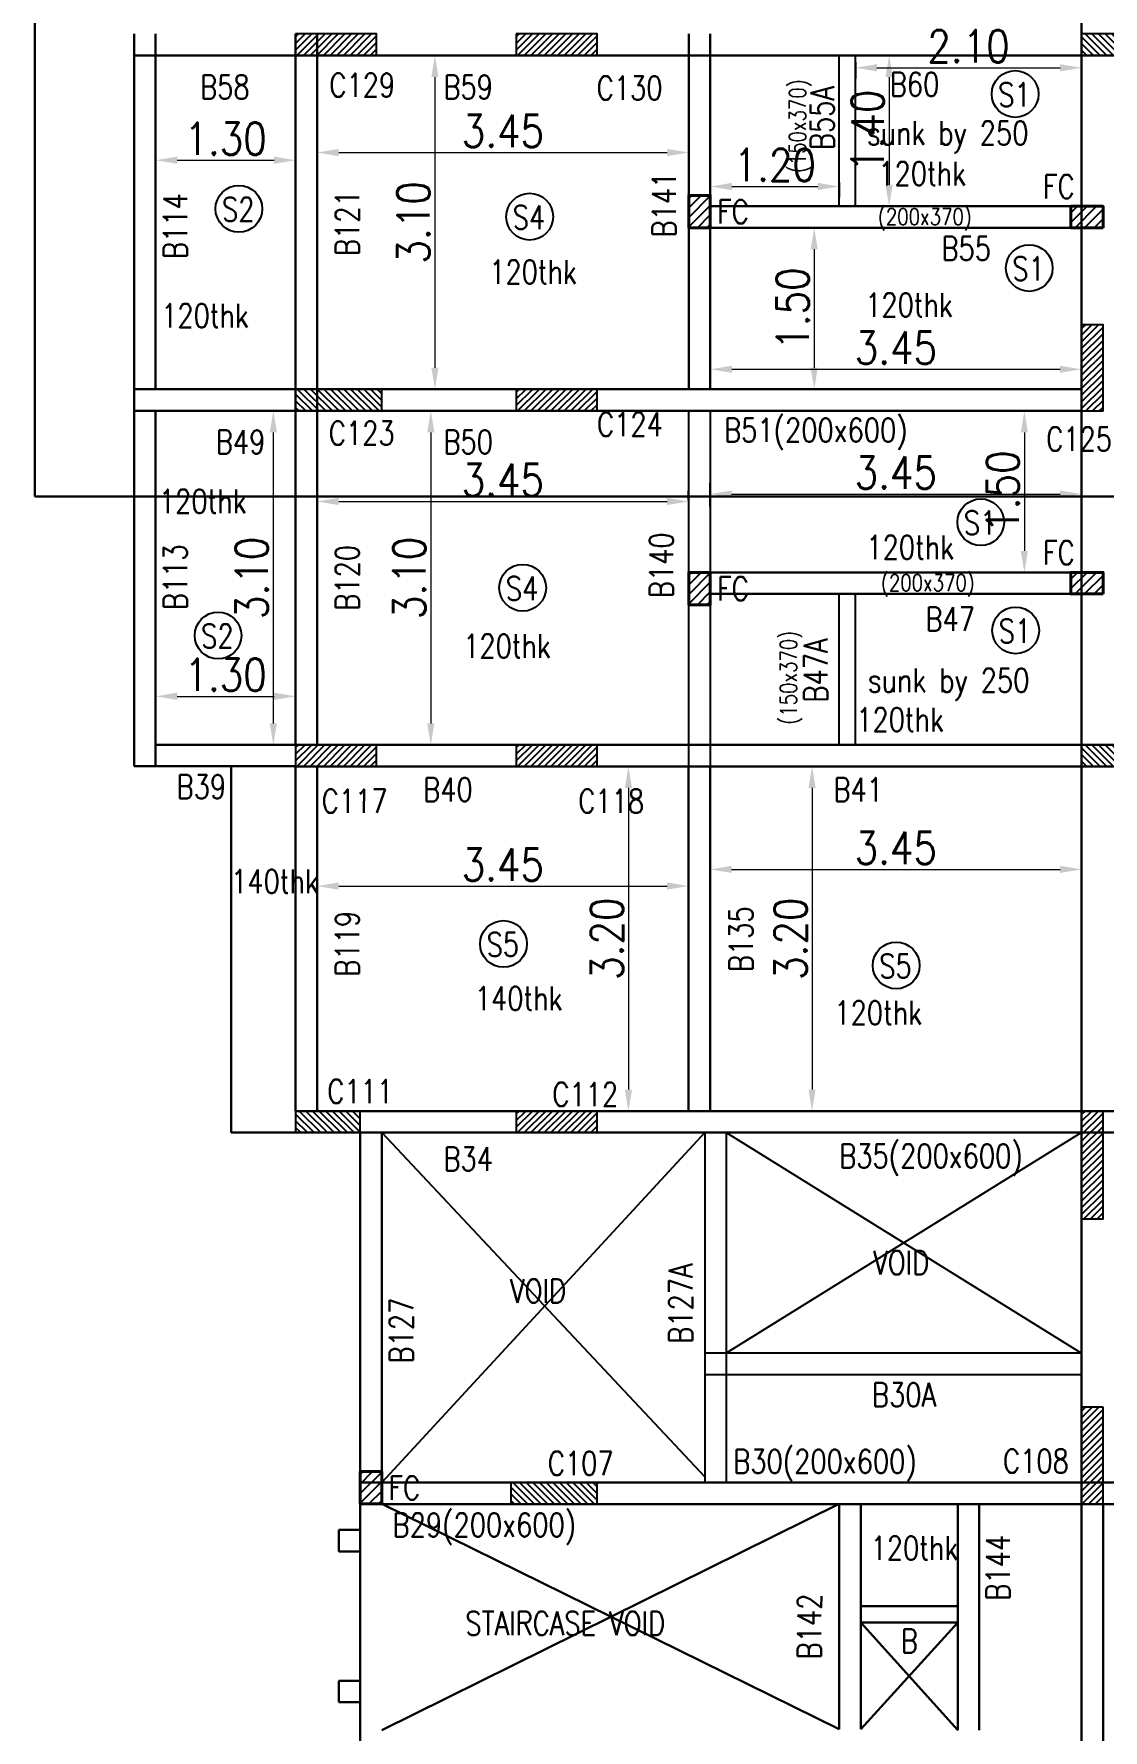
# Model space of a CAD drawing. Extents: x 461 to 37421, y -8279 to -202.
# Drawn here: x 36980.92 to 36990.85, y -8247.09 to -8231.34 of the extents above; entities that cross this region are included whole.
import ezdxf

# ---------------------------------------------------------------- set-up
doc = ezdxf.new("R2010")
doc.units = 0
doc.header["$MEASUREMENT"] = 0
doc.header["$PDMODE"] = 34
doc.header["$PDSIZE"] = 0.2
for name, color, linetype in [('COLNO', 4, 'Continuous'), ('DIM', 253, 'Continuous'), ('FLAT NOS', 4, 'Continuous'), ('K-col', 1, 'Continuous'), ('WAL', 5, 'Continuous')]:
    doc.layers.add(name, color=color, linetype=linetype)
doc.layers.add('DIMENSIONS', color=71, linetype='Continuous', lineweight=13)
doc.layers.add('k-beam', color=6, linetype='Continuous', lineweight=30)
doc.styles.add('RS', font='ROMANS.shx', dxfattribs={"width": 0.85})
doc.dimstyles.new('DIM1', dxfattribs={"dimtxt": 0.3, "dimasz": 0.2, "dimexe": 0.1, "dimexo": 0.0625, "dimgap": 0.05, "dimtad": 1, "dimzin": 0, "dimdsep": 46, "dimtxsty": 'RS', "dimcen": 0.09, "dimclrd": 256, "dimclre": 256, "dimclrt": 12, "dimaunit": 1, "dimadec": 3, "dimazin": 0, "dimtfac": 1, "dimtofl": 0, "dimtmove": 2, "dimatfit": 3, "dimfxl": 1, "dimtolj": 1, "dimtzin": 0, "dimlwd": -1, "dimarcsym": 0})

# ---------------------------------------------------------------- blocks, each defined once
blk = doc.blocks.new('fsdfsdf')
h = blk.add_hatch()
h.set_pattern_fill('ANSI31', color=1, scale=0.5)
h.set_pattern_definition([(45, (-3.648144, -8.449994), (-0.04419417382, 0.04419417382), [])])
h.paths.add_polyline_path([(37097.606, -7956.561), (37097.406, -7956.561), (37097.406, -7956.861), (37097.606, -7956.861)])
h = blk.add_hatch()
h.set_pattern_fill('ANSI31', color=1, scale=0.5)
h.paths.add_polyline_path([(37101.254, -7956.661), (37101.054, -7956.661), (37101.054, -7956.861), (37101.254, -7956.861)])
h.paths.add_polyline_path([(37101.054, -7956.661), (37100.954, -7956.661), (37100.954, -7956.861), (37101.054, -7956.861)])
h = blk.add_hatch()
h.set_pattern_fill('ANSI31', color=1, scale=0.5)
h.set_pattern_definition([(45, (-3.648144, -11.949994), (-0.04419417382, 0.04419417382), [])])
h.paths.add_polyline_path([(37097.606, -7960.061), (37097.406, -7960.061), (37097.406, -7960.361), (37097.606, -7960.361)])
h = blk.add_hatch()
h.set_pattern_fill('ANSI31', color=1, scale=0.5)
h.set_pattern_definition([(45, (7e-12, -3.4), (-0.04419417382, 0.04419417382), [])])
h.paths.add_polyline_path([(37101.254, -7960.061), (37101.054, -7960.061), (37101.054, -7960.261), (37101.254, -7960.261)])
h.paths.add_polyline_path([(37101.054, -7960.061), (37100.954, -7960.061), (37100.954, -7960.261), (37101.054, -7960.261)])
h = blk.add_hatch()
h.set_pattern_fill('ANSI31', color=1, scale=0.5)
h.set_pattern_definition([(45, (-6.7, -20.299994), (-0.04419417382, 0.04419417382), [])])
h.paths.add_polyline_path([(37094.554, -7968.411), (37094.354, -7968.411), (37094.354, -7968.711), (37094.554, -7968.711)])
at = {"layer": 'K-col'}
h = blk.add_hatch(dxfattribs=at)
h.set_pattern_fill('ANSI31', color=256, scale=0.35, angle=-180, style=0)
h.set_pattern_definition([(225, (-271.316487, 246.67269), (0.030935921677, -0.030935921677), [])])
h.paths.add_polyline_path([(37094.504, -7955.261), (37094.504, -7955.061), (37093.754, -7955.061), (37093.754, -7955.261)])
h = blk.add_hatch(dxfattribs=at)
h.set_pattern_fill('ANSI31', color=256, scale=0.35, angle=-180, style=0)
h.set_pattern_definition([(225, (-269.266487, 246.67269), (0.030935921677, -0.030935921677), [])])
h.paths.add_polyline_path([(37096.554, -7955.261), (37096.554, -7955.061), (37095.804, -7955.061), (37095.804, -7955.261)])
h = blk.add_hatch(dxfattribs=at)
h.set_pattern_fill('ANSI31', color=256, scale=0.35, angle=-90, style=0)
h.set_pattern_definition([(315, (-269.13262, 245.757416), (0.030935921677, 0.030935921677), [])])
h.paths.add_polyline_path([(37101.054, -7955.061), (37101.054, -7955.261), (37102.054, -7955.261), (37102.054, -7955.061)])
h = blk.add_hatch(dxfattribs=at)
h.set_pattern_fill('ANSI31', color=256, scale=0.35, style=0)
h.set_pattern_definition([(45, (-274.299976, 247.66161), (-0.030935921677, 0.030935921677), [])])
h.paths.add_polyline_path([(37101.254, -7957.762), (37101.054, -7957.762), (37101.054, -7958.562), (37101.254, -7958.562)])
h = blk.add_hatch(dxfattribs=at)
h.set_pattern_fill('ANSI31', color=256, scale=0.35, angle=-90, style=0)
h.set_pattern_definition([(315, (45299.977792, 29416.991907), (0.030935921677, 0.030935921677), [])])
h.paths.add_polyline_path([(37094.554, -7958.562), (37094.554, -7958.362), (37093.754, -7958.362), (37093.754, -7958.562)])
h = blk.add_hatch(dxfattribs=at)
h.set_pattern_fill('ANSI31', color=256, scale=0.35, angle=-180, style=0)
h.set_pattern_definition([(225, (-269.266487, 243.371762), (0.030935921677, -0.030935921677), [])])
h.paths.add_polyline_path([(37096.554, -7958.562), (37096.554, -7958.362), (37095.804, -7958.362), (37095.804, -7958.562)])
h = blk.add_hatch(dxfattribs=at)
h.set_pattern_fill('ANSI31', color=256, scale=0.35, angle=-180, style=0)
h.set_pattern_definition([(225, (-271.316487, 240.070834), (0.030935921677, -0.030935921677), [])])
h.paths.add_polyline_path([(37094.504, -7961.863), (37094.504, -7961.663), (37093.754, -7961.663), (37093.754, -7961.863)])
h = blk.add_hatch(dxfattribs=at)
h.set_pattern_fill('ANSI31', color=256, scale=0.35, angle=-180, style=0)
h.set_pattern_definition([(225, (-269.266487, 240.070834), (0.030935921677, -0.030935921677), [])])
h.paths.add_polyline_path([(37096.554, -7961.863), (37096.554, -7961.663), (37095.804, -7961.663), (37095.804, -7961.863)])
h = blk.add_hatch(dxfattribs=at)
h.set_pattern_fill('ANSI31', color=256, scale=0.35, angle=-90, style=0)
h.set_pattern_definition([(315, (-269.13262, 239.15556), (0.030935921677, 0.030935921677), [])])
h.paths.add_polyline_path([(37101.054, -7961.663), (37101.054, -7961.863), (37102.054, -7961.863), (37102.054, -7961.663)])
h = blk.add_hatch(dxfattribs=at)
h.set_pattern_fill('ANSI31', color=256, scale=0.35, angle=-90, style=0)
h.set_pattern_definition([(315, (45299.979496, 29416.059343), (0.030935921677, 0.030935921677), [])])
h.paths.add_polyline_path([(37094.354, -7965.263), (37094.354, -7965.063), (37093.754, -7965.063), (37093.754, -7965.263)])
h = blk.add_hatch(dxfattribs=at)
h.set_pattern_fill('ANSI31', color=256, scale=0.35, angle=-180, style=0)
h.set_pattern_definition([(225, (-269.266487, 236.670834), (0.030935921677, -0.030935921677), [])])
h.paths.add_polyline_path([(37096.554, -7965.263), (37096.554, -7965.063), (37095.804, -7965.063), (37095.804, -7965.263)])
h = blk.add_hatch(dxfattribs=at)
h.set_pattern_fill('ANSI31', color=256, scale=0.35, style=0)
h.set_pattern_definition([(45, (28900.235442, -45336.24973), (-0.030935921677, 0.030935921677), [])])
h.paths.add_polyline_path([(37101.054, -7966.063), (37101.254, -7966.063), (37101.254, -7965.063), (37101.054, -7965.063)])
h = blk.add_hatch(dxfattribs=at)
h.set_pattern_fill('ANSI31', color=256, scale=0.35, angle=-180, style=0)
h.set_pattern_definition([(225, (45305.493254, 29392.2218), (0.030935921677, -0.030935921677), [])])
h.paths.add_polyline_path([(37101.054, -7968.488), (37101.254, -7968.488), (37101.254, -7968.038), (37101.054, -7968.038)])
h.paths.add_polyline_path([(37101.054, -7968.038), (37101.254, -7968.038), (37101.254, -7967.874, -0.067586), (37101.154, -7967.888, -0.067586), (37101.054, -7967.874)])
h.paths.add_polyline_path([(37101.054, -7967.813), (37101.054, -7967.874, 0.067586), (37101.154, -7967.888, 0.067586), (37101.254, -7967.874), (37101.254, -7967.813)])
h.paths.add_polyline_path([(37101.154, -7968.638, -0.067586), (37101.254, -7968.652), (37101.254, -7968.488), (37101.054, -7968.488), (37101.054, -7968.652, -0.067586)])
h.paths.add_polyline_path([(37101.254, -7968.713), (37101.254, -7968.652, 0.067586), (37101.154, -7968.638, 0.067586), (37101.054, -7968.652), (37101.054, -7968.713)])
h = blk.add_hatch(dxfattribs=at)
h.set_pattern_fill('ANSI31', color=256, scale=0.35, angle=-90, style=0)
h.set_pattern_definition([(315, (45301.977792, 29406.84098), (0.030935921677, 0.030935921677), [])])
h.paths.add_polyline_path([(37096.554, -7968.713), (37096.554, -7968.513), (37095.754, -7968.513), (37095.754, -7968.713)])
at = {"color": 3}
for p, q in [((37098.804, -7956.661), (37098.804, -7955.261)), ((37098.954, -7956.661), (37098.954, -7955.261)), ((37097.404, -7958.561), (37097.404, -7961.861)), ((37097.604, -7958.561), (37097.604, -7961.861)), ((37098.804, -7961.661), (37098.804, -7960.261)), ((37098.954, -7961.661), (37098.954, -7960.261)), ((37097.554, -7965.263), (37097.554, -7968.513)), ((37097.754, -7965.263), (37097.754, -7968.513)), ((37101.054, -7967.311), (37097.556, -7967.311)), ((37101.054, -7967.511), (37097.556, -7967.511))]:
    blk.add_line(p, q, dxfattribs=at)
for p, q in [((37097.554, -7965.263), (37094.554, -7968.511)), ((37094.556, -7965.263), (37097.556, -7968.458)), ((37097.754, -7965.263), (37101.054, -7967.311)), ((37101.054, -7965.263), (37097.754, -7967.311))]:
    blk.add_line(p, q)
at = {"color": 3, "lineweight": 40}
for points in [[(37097.406, -7956.861), (37097.606, -7956.861), (37097.606, -7956.561), (37097.406, -7956.561)], [(37097.406, -7960.361), (37097.606, -7960.361), (37097.606, -7960.061), (37097.406, -7960.061)], [(37101.254, -7960.261), (37101.254, -7960.061), (37100.954, -7960.061), (37100.954, -7960.261)], [(37094.354, -7968.711), (37094.554, -7968.711), (37094.554, -7968.411), (37094.354, -7968.411)]]:
    blk.add_lwpolyline(points, close=True, dxfattribs=at)
at = {"color": 1, "lineweight": 40}
for points in [[(37097.406, -7956.861), (37097.606, -7956.861), (37097.606, -7956.561), (37097.406, -7956.561)], [(37101.254, -7956.861), (37101.254, -7956.661), (37100.954, -7956.661), (37100.954, -7956.861)], [(37097.406, -7960.361), (37097.606, -7960.361), (37097.606, -7960.061), (37097.406, -7960.061)], [(37101.254, -7960.261), (37101.254, -7960.061), (37100.954, -7960.061), (37100.954, -7960.261)], [(37094.354, -7968.711), (37094.554, -7968.711), (37094.554, -7968.411), (37094.354, -7968.411)]]:
    blk.add_lwpolyline(points, close=True, dxfattribs=at)
for centre in [(37100.437, -7955.619), (37093.227, -7956.685), (37095.928, -7956.758), (37100.568, -7957.235), (37100.118, -7959.595), (37095.863, -7960.204), (37093.034, -7960.647), (37100.442, -7960.6), (37095.685, -7963.511), (37099.332, -7963.711)]:
    blk.add_circle(centre, 0.217)
at = {"layer": 'k-beam'}
for p, q in [((37101.054, -7949.461), (37101.054, -7968.711)), ((37092.254, -7961.861), (37092.254, -7955.061)), ((37092.454, -7958.361), (37092.454, -7955.061)), ((37093.754, -7961.661), (37093.754, -7955.061)), ((37093.954, -7961.661), (37093.954, -7955.061)), ((37092.254, -7955.261), (37115.134, -7955.261)), ((37097.606, -7956.661), (37101.054, -7956.661)), ((37097.606, -7956.861), (37101.054, -7956.861)), ((37092.254, -7958.361), (37101.054, -7958.361)), ((37092.254, -7958.561), (37101.054, -7958.561)), ((37092.454, -7961.861), (37092.454, -7958.561)), ((37101.054, -7960.061), (37097.604, -7960.061)), ((37097.604, -7960.261), (37101.054, -7960.261)), ((37092.454, -7961.663), (37115.134, -7961.663)), ((37093.754, -7961.861), (37092.254, -7961.861)), ((37093.154, -7961.861), (37093.154, -7965.263)), ((37093.754, -7965.061), (37093.754, -7961.861)), ((37093.754, -7961.863), (37115.134, -7961.863)), ((37093.954, -7965.061), (37093.954, -7961.861)), ((37097.404, -7965.061), (37097.404, -7961.861)), ((37097.604, -7965.061), (37097.604, -7961.861)), ((37093.754, -7965.063), (37113.634, -7965.063)), ((37093.154, -7965.263), (37093.754, -7965.263)), ((37093.754, -7965.263), (37113.634, -7965.263)), ((37094.354, -7968.711), (37094.354, -7965.252)), ((37094.554, -7968.511), (37094.554, -7965.252)), ((37113.084, -7968.513), (37094.354, -7968.513)), ((37094.354, -7968.711), (37094.354, -7970.811)), ((37098.804, -7968.711), (37094.554, -7970.811)), ((37094.554, -7968.711), (37098.804, -7970.803)), ((37098.804, -7970.803), (37098.804, -7968.711)), ((37099.004, -7970.803), (37099.004, -7968.711)), ((37099.904, -7968.711), (37099.904, -7970.811)), ((37100.104, -7968.711), (37100.104, -7970.811)), ((37113.084, -7968.713), (37094.354, -7968.713)), ((37101.054, -7968.713), (37101.054, -7973.211)), ((37101.254, -7973.011), (37101.254, -7968.713)), ((37094.354, -7968.953), (37094.154, -7968.953)), ((37094.154, -7968.953), (37094.154, -7969.153)), ((37094.154, -7969.153), (37094.354, -7969.153)), ((37099.004, -7969.661), (37099.904, -7969.661)), ((37099.904, -7969.811), (37099.004, -7970.803)), ((37099.004, -7969.811), (37099.904, -7970.811)), ((37099.004, -7969.811), (37099.904, -7969.811)), ((37094.354, -7970.353), (37094.154, -7970.353)), ((37094.154, -7970.353), (37094.154, -7970.553)), ((37094.154, -7970.553), (37094.354, -7970.553)), ((37094.354, -7974.261), (37094.354, -7970.811))]:
    blk.add_line(p, q, dxfattribs=at)
at = {"layer": 'k-beam', "color": 3}
for p, q in [((37097.406, -7955.061), (37097.406, -7958.361)), ((37097.606, -7955.061), (37097.606, -7958.361))]:
    blk.add_line(p, q, dxfattribs=at)
at = {"layer": 'K-col'}
for points in [[(37093.754, -7955.061), (37093.754, -7955.261), (37094.504, -7955.261), (37094.504, -7955.061)], [(37095.804, -7955.061), (37095.804, -7955.261), (37096.554, -7955.261), (37096.554, -7955.061)], [(37101.054, -7955.061), (37101.054, -7955.261), (37102.054, -7955.261), (37102.054, -7955.061)], [(37101.054, -7958.562), (37101.254, -7958.562), (37101.254, -7957.762), (37101.054, -7957.762)], [(37093.754, -7958.362), (37093.754, -7958.562), (37094.554, -7958.562), (37094.554, -7958.362)], [(37095.804, -7958.362), (37095.804, -7958.562), (37096.554, -7958.562), (37096.554, -7958.362)], [(37093.754, -7961.663), (37093.754, -7961.863), (37094.504, -7961.863), (37094.504, -7961.663)], [(37095.804, -7961.663), (37095.804, -7961.863), (37096.554, -7961.863), (37096.554, -7961.663)], [(37101.054, -7961.663), (37101.054, -7961.863), (37102.054, -7961.863), (37102.054, -7961.663)], [(37093.754, -7965.063), (37093.754, -7965.263), (37094.354, -7965.263), (37094.354, -7965.063)], [(37095.804, -7965.063), (37095.804, -7965.263), (37096.554, -7965.263), (37096.554, -7965.063)], [(37101.054, -7966.063), (37101.254, -7966.063), (37101.254, -7965.063), (37101.054, -7965.063)], [(37101.254, -7967.813), (37101.054, -7967.813), (37101.054, -7968.713), (37101.254, -7968.713)], [(37095.754, -7968.513), (37095.754, -7968.713), (37096.554, -7968.713), (37096.554, -7968.513)]]:
    blk.add_lwpolyline(points, close=True, dxfattribs=at)
at = {"layer": 'WAL'}
for p, q in [((37101.054, -7973.213), (37101.054, -7968.713)), ((37101.254, -7973.013), (37101.254, -7968.713))]:
    blk.add_line(p, q, dxfattribs=at)
at = {"layer": 'COLNO', "color": 3, "lineweight": -3, "style": 'RS', "width": 0.8}
for s, height, rotation, p in [('B58', 0.22, 359.9918, (37092.867, -7955.664)), ('B59', 0.22, 359.9918, (37095.127, -7955.664)), ('B60', 0.22, 359.9918, (37099.273, -7955.639)), ('(150x370)', 0.154, 89.9918, (37098.493, -7956.354)), ('B55A', 0.22, 89.9918, (37098.755, -7956.14)), ('sunk by 250', 0.22, 359.9918, (37099.06, -7956.091)), ('120thk', 0.22, 359.9918, (37099.166, -7956.468)), ('B141', 0.22, 89.9918, (37097.287, -7956.952)), ('B114', 0.22, 89.9918, (37092.746, -7957.151)), ('B121', 0.22, 89.9918, (37094.343, -7957.124)), ('(200x370)', 0.154, 359.9918, (37099.163, -7956.835)), ('B55', 0.22, 359.9918, (37099.753, -7957.163)), ('120thk', 0.22, 359.9918, (37095.552, -7957.381)), ('120thk', 0.22, 359.9918, (37099.044, -7957.687)), ('120thk', 0.22, 359.9918, (37092.505, -7957.787)), ('B51(200x600)', 0.22, 359.9918, (37097.734, -7958.85)), ('B49', 0.22, 359.9918, (37093.013, -7958.959)), ('B50', 0.22, 359.9918, (37095.127, -7958.959)), ('120thk', 0.22, 359.9918, (37092.484, -7959.511)), ('B140', 0.22, 89.9918, (37097.262, -7960.301)), ('120thk', 0.22, 359.9918, (37099.055, -7959.938)), ('B113', 0.22, 89.9918, (37092.746, -7960.412)), ('B120', 0.22, 89.9918, (37094.343, -7960.417)), ('(200x370)', 0.154, 359.9918, (37099.191, -7960.234)), ('B47', 0.22, 359.9918, (37099.604, -7960.605)), ('120thk', 0.22, 359.9918, (37095.31, -7960.855)), ('(150x370)', 0.154, 89.9918, (37098.409, -7961.475)), ('B47A', 0.22, 89.9918, (37098.695, -7961.27)), ('sunk by 250', 0.22, 359.9918, (37099.069, -7961.173)), ('120thk', 0.22, 359.9918, (37098.961, -7961.538)), ('B39', 0.22, 359.9918, (37092.649, -7962.161)), ('B40', 0.22, 359.9918, (37094.939, -7962.188)), ('B41', 0.22, 359.9918, (37098.75, -7962.188)), ('140thk', 0.22, 359.9918, (37093.155, -7963.041)), ('B135', 0.22, 89.9918, (37098.001, -7963.773)), ('B119', 0.22, 89.9918, (37094.343, -7963.815)), ('140thk', 0.22, 359.9918, (37095.418, -7964.127)), ('120thk', 0.22, 359.9918, (37098.758, -7964.26)), ('B34', 0.22, 359.9918, (37095.127, -7965.617)), ('B35(200x600)', 0.22, 359.9918, (37098.803, -7965.59)), ('B127A', 0.22, 89.9918, (37097.441, -7967.224)), ('VOID', 0.22, 359.9918, (37099.119, -7966.581)), ('VOID', 0.22, 359.9918, (37095.746, -7966.843)), ('B127', 0.22, 89.9918, (37094.846, -7967.407)), ('B30A', 0.22, 359.9918, (37099.108, -7967.807)), ('B30(200x600)', 0.22, 359.9918, (37097.819, -7968.426)), ('B29(200x600)', 0.22, 359.9918, (37094.655, -7969.016)), ('120thk', 0.22, 359.9918, (37099.094, -7969.231)), ('B144', 0.22, 89.9918, (37100.387, -7969.609)), ('B142', 0.22, 89.9918, (37098.637, -7970.155)), ('B', 0.22, 359.9918, (37099.375, -7970.093))]:
    blk.add_text(s, height=height, rotation=rotation, dxfattribs=at).set_placement(p)
at = {"layer": 'COLNO', "lineweight": -3, "style": 'RS', "width": 0.8}
for s, p in [('C129', (37094.068, -7955.646)), ('C130', (37096.551, -7955.673)), ('C124', (37096.554, -7958.796)), ('C123', (37094.063, -7958.878)), ('C125', (37100.726, -7958.932)), ('C117', (37093.997, -7962.295)), ('C118', (37096.38, -7962.295)), ('C111', (37094.049, -7964.99)), ('C112', (37096.139, -7965.018)), ('C107', (37096.097, -7968.444)), ('C108', (37100.325, -7968.423)), ('STAIRCASE VOID', (37095.331, -7969.93))]:
    blk.add_text(s, height=0.22, rotation=359.9918, dxfattribs=at).set_placement(p)
at = {"layer": 'COLNO', "color": 1, "lineweight": -3, "style": 'RS', "width": 0.8}
for s, p in [('S1', (37100.28, -7955.734)), ('FC', (37100.696, -7956.588)), ('S2', (37093.071, -7956.8)), ('S4', (37095.771, -7956.873)), ('FC', (37097.669, -7956.822)), ('S1', (37100.411, -7957.35)), ('S1', (37099.961, -7959.71)), ('FC', (37100.696, -7959.988)), ('S4', (37095.707, -7960.32)), ('FC', (37097.669, -7960.322)), ('S1', (37100.285, -7960.715)), ('S2', (37092.877, -7960.762)), ('S5', (37095.528, -7963.626)), ('S5', (37099.175, -7963.826)), ('FC', (37094.617, -7968.672))]:
    blk.add_text(s, height=0.22, rotation=359.9918, dxfattribs=at).set_placement(p)
blk = doc.blocks.new('*D2410')
at = {"layer": 'Defpoints', "color": 0, "lineweight": 30, "transparency": 16777216}
for p in [(36982.046, -8232.509, 0), (36983.346, -8232.509, 0), (36983.346, -8232.509)]:
    blk.add_point(p, dxfattribs=at)
at = {"layer": 'DIMENSIONS', "lineweight": -2, "transparency": 16777216}
for p, q in [((36982.046, -8232.446), (36982.046, -8232.409)), ((36983.346, -8232.446), (36983.346, -8232.409))]:
    blk.add_line(p, q, dxfattribs=at)
at = {"layer": 'DIMENSIONS', "transparency": 16777216}
blk.add_line((36982.246, -8232.509), (36983.146, -8232.509), dxfattribs=at)
at = {"layer": 'DIMENSIONS', "lineweight": 30, "transparency": 16777216}
for points in [[(36982.246, -8232.475), (36982.246, -8232.542), (36982.046, -8232.509)], [(36983.146, -8232.475), (36983.146, -8232.542), (36983.346, -8232.509)]]:
    blk.add_solid(points, dxfattribs=at)
at = {"layer": 'DIMENSIONS', "color": 12, "lineweight": 30, "transparency": 16777216, "insert": (36982.696, -8232.309), "char_height": 0.3, "attachment_point": 5, "style": 'RS'}
blk.add_mtext('\\A1;1.30', dxfattribs=at)
blk = doc.blocks.new('*D2411')
at = {"layer": 'Defpoints', "color": 0, "lineweight": 30, "transparency": 16777216}
for p in [(36983.546, -8232.509, 0), (36986.998, -8232.437), (36986.998, -8232.509, 0)]:
    blk.add_point(p, dxfattribs=at)
at = {"layer": 'DIMENSIONS', "lineweight": -2, "transparency": 16777216}
for p, q in [((36983.546, -8232.446), (36983.546, -8232.337)), ((36986.998, -8232.446), (36986.998, -8232.337))]:
    blk.add_line(p, q, dxfattribs=at)
at = {"layer": 'DIMENSIONS', "transparency": 16777216}
blk.add_line((36983.746, -8232.437), (36986.798, -8232.437), dxfattribs=at)
at = {"layer": 'DIMENSIONS', "lineweight": 30, "transparency": 16777216}
for points in [[(36983.746, -8232.404), (36983.746, -8232.471), (36983.546, -8232.437)], [(36986.798, -8232.404), (36986.798, -8232.471), (36986.998, -8232.437)]]:
    blk.add_solid(points, dxfattribs=at)
at = {"layer": 'DIMENSIONS', "color": 12, "lineweight": 30, "transparency": 16777216, "insert": (36985.272, -8232.237), "char_height": 0.3, "attachment_point": 5, "style": 'RS'}
blk.add_mtext('\\A1;3.45', dxfattribs=at)
blk = doc.blocks.new('*D2412')
at = {"layer": 'Defpoints', "color": 0, "lineweight": 30, "transparency": 16777216}
for p in [(36984.538, -8231.536, 0), (36984.538, -8234.636, 0), (36984.64, -8234.636)]:
    blk.add_point(p, dxfattribs=at)
at = {"layer": 'DIMENSIONS', "lineweight": -2, "transparency": 16777216}
for p, q in [((36984.601, -8231.536), (36984.74, -8231.536)), ((36984.601, -8234.636), (36984.74, -8234.636))]:
    blk.add_line(p, q, dxfattribs=at)
at = {"layer": 'DIMENSIONS', "transparency": 16777216}
blk.add_line((36984.64, -8231.736), (36984.64, -8234.436), dxfattribs=at)
at = {"layer": 'DIMENSIONS', "lineweight": 30, "transparency": 16777216}
for points in [[(36984.607, -8231.736), (36984.673, -8231.736), (36984.64, -8231.536)], [(36984.607, -8234.436), (36984.673, -8234.436), (36984.64, -8234.636)]]:
    blk.add_solid(points, dxfattribs=at)
at = {"layer": 'DIMENSIONS', "color": 12, "lineweight": 30, "transparency": 16777216, "insert": (36984.44, -8233.086), "char_height": 0.3, "attachment_point": 5, "rotation": 90, "style": 'RS'}
blk.add_mtext('\\A1;3.10', dxfattribs=at)
blk = doc.blocks.new('*D2413')
at = {"layer": 'Defpoints', "color": 0, "lineweight": 30, "transparency": 16777216}
for p in [(36988.014, -8233.136, 0), (36988.014, -8234.636, 0), (36988.163, -8234.636)]:
    blk.add_point(p, dxfattribs=at)
at = {"layer": 'DIMENSIONS', "lineweight": -2, "transparency": 16777216}
for p, q in [((36988.077, -8233.136), (36988.263, -8233.136)), ((36988.077, -8234.636), (36988.263, -8234.636))]:
    blk.add_line(p, q, dxfattribs=at)
at = {"layer": 'DIMENSIONS', "transparency": 16777216}
blk.add_line((36988.163, -8233.336), (36988.163, -8234.436), dxfattribs=at)
at = {"layer": 'DIMENSIONS', "lineweight": 30, "transparency": 16777216}
for points in [[(36988.129, -8233.336), (36988.196, -8233.336), (36988.163, -8233.136)], [(36988.129, -8234.436), (36988.196, -8234.436), (36988.163, -8234.636)]]:
    blk.add_solid(points, dxfattribs=at)
at = {"layer": 'DIMENSIONS', "color": 12, "lineweight": 30, "transparency": 16777216, "insert": (36987.963, -8233.886), "char_height": 0.3, "attachment_point": 5, "rotation": 90, "style": 'RS'}
blk.add_mtext('\\A1;1.50', dxfattribs=at)
blk = doc.blocks.new('*D2414')
at = {"layer": 'Defpoints', "color": 0, "lineweight": 30, "transparency": 16777216}
for p in [(36987.198, -8234.313, 0), (36990.646, -8234.313, 0), (36990.646, -8234.45)]:
    blk.add_point(p, dxfattribs=at)
at = {"layer": 'DIMENSIONS', "lineweight": -2, "transparency": 16777216}
for p, q in [((36987.198, -8234.376), (36987.198, -8234.55)), ((36990.646, -8234.376), (36990.646, -8234.55))]:
    blk.add_line(p, q, dxfattribs=at)
at = {"layer": 'DIMENSIONS', "transparency": 16777216}
blk.add_line((36987.398, -8234.45), (36990.446, -8234.45), dxfattribs=at)
at = {"layer": 'DIMENSIONS', "lineweight": 30, "transparency": 16777216}
for points in [[(36987.398, -8234.417), (36987.398, -8234.483), (36987.198, -8234.45)], [(36990.446, -8234.417), (36990.446, -8234.483), (36990.646, -8234.45)]]:
    blk.add_solid(points, dxfattribs=at)
at = {"layer": 'DIMENSIONS', "color": 12, "lineweight": 30, "transparency": 16777216, "insert": (36988.922, -8234.25), "char_height": 0.3, "attachment_point": 5, "style": 'RS'}
blk.add_mtext('\\A1;3.45', dxfattribs=at)
blk = doc.blocks.new('*D2415')
at = {"layer": 'Defpoints', "color": 0, "lineweight": 30, "transparency": 16777216}
for p in [(36987.198, -8232.654, 0), (36988.396, -8232.654, 0), (36988.396, -8232.753)]:
    blk.add_point(p, dxfattribs=at)
at = {"layer": 'DIMENSIONS', "lineweight": -2, "transparency": 16777216}
for p, q in [((36987.198, -8232.717), (36987.198, -8232.853)), ((36988.396, -8232.717), (36988.396, -8232.853))]:
    blk.add_line(p, q, dxfattribs=at)
at = {"layer": 'DIMENSIONS', "transparency": 16777216}
blk.add_line((36987.398, -8232.753), (36988.196, -8232.753), dxfattribs=at)
at = {"layer": 'DIMENSIONS', "lineweight": 30, "transparency": 16777216}
for points in [[(36987.398, -8232.719), (36987.398, -8232.786), (36987.198, -8232.753)], [(36988.196, -8232.719), (36988.196, -8232.786), (36988.396, -8232.753)]]:
    blk.add_solid(points, dxfattribs=at)
at = {"layer": 'DIMENSIONS', "color": 12, "lineweight": 30, "transparency": 16777216, "insert": (36987.797, -8232.553), "char_height": 0.3, "attachment_point": 5, "style": 'RS'}
blk.add_mtext('\\A1;1.20', dxfattribs=at)
blk = doc.blocks.new('*D2416')
at = {"layer": 'Defpoints', "color": 0, "lineweight": 30, "transparency": 16777216}
for p in [(36988.546, -8231.536, 0), (36990.646, -8231.536, 0), (36990.646, -8231.65)]:
    blk.add_point(p, dxfattribs=at)
at = {"layer": 'DIMENSIONS', "lineweight": -2, "transparency": 16777216}
for p, q in [((36988.546, -8231.598), (36988.546, -8231.75)), ((36990.646, -8231.598), (36990.646, -8231.75))]:
    blk.add_line(p, q, dxfattribs=at)
at = {"layer": 'DIMENSIONS', "transparency": 16777216}
blk.add_line((36988.746, -8231.65), (36990.446, -8231.65), dxfattribs=at)
at = {"layer": 'DIMENSIONS', "lineweight": 30, "transparency": 16777216}
for points in [[(36988.746, -8231.617), (36988.746, -8231.684), (36988.546, -8231.65)], [(36990.446, -8231.617), (36990.446, -8231.684), (36990.646, -8231.65)]]:
    blk.add_solid(points, dxfattribs=at)
at = {"layer": 'DIMENSIONS', "color": 12, "lineweight": 30, "transparency": 16777216, "insert": (36989.596, -8231.45), "char_height": 0.3, "attachment_point": 5, "style": 'RS'}
blk.add_mtext('\\A1;2.10', dxfattribs=at)
blk = doc.blocks.new('*D2417')
at = {"layer": 'Defpoints', "color": 0, "lineweight": 30, "transparency": 16777216}
for p in [(36988.899, -8231.536, 0), (36988.859, -8232.936), (36988.899, -8232.936, 0)]:
    blk.add_point(p, dxfattribs=at)
at = {"layer": 'DIMENSIONS', "lineweight": -2, "transparency": 16777216}
for p, q in [((36988.837, -8231.536), (36988.759, -8231.536)), ((36988.837, -8232.936), (36988.759, -8232.936))]:
    blk.add_line(p, q, dxfattribs=at)
at = {"layer": 'DIMENSIONS', "transparency": 16777216}
blk.add_line((36988.859, -8231.736), (36988.859, -8232.736), dxfattribs=at)
at = {"layer": 'DIMENSIONS', "lineweight": 30, "transparency": 16777216}
for points in [[(36988.825, -8231.736), (36988.892, -8231.736), (36988.859, -8231.536)], [(36988.825, -8232.736), (36988.892, -8232.736), (36988.859, -8232.936)]]:
    blk.add_solid(points, dxfattribs=at)
at = {"layer": 'DIMENSIONS', "color": 12, "lineweight": 30, "transparency": 16777216, "insert": (36988.659, -8232.236), "char_height": 0.3, "attachment_point": 5, "rotation": 90, "style": 'RS'}
blk.add_mtext('\\A1;1.40', dxfattribs=at)
blk = doc.blocks.new('*D2441')
at = {"layer": 'Defpoints', "color": 0, "lineweight": 30, "transparency": 16777216}
for p in [(36990.646, -8235.609), (36987.196, -8235.787, 0), (36990.646, -8235.787, 0)]:
    blk.add_point(p, dxfattribs=at)
at = {"layer": 'DIMENSIONS', "lineweight": -2, "transparency": 16777216}
for p, q in [((36987.196, -8235.725), (36987.196, -8235.509)), ((36990.646, -8235.725), (36990.646, -8235.509))]:
    blk.add_line(p, q, dxfattribs=at)
at = {"layer": 'DIMENSIONS', "transparency": 16777216}
blk.add_line((36987.396, -8235.609), (36990.446, -8235.609), dxfattribs=at)
at = {"layer": 'DIMENSIONS', "lineweight": 30, "transparency": 16777216}
for points in [[(36987.396, -8235.575), (36987.396, -8235.642), (36987.196, -8235.609)], [(36990.446, -8235.575), (36990.446, -8235.642), (36990.646, -8235.609)]]:
    blk.add_solid(points, dxfattribs=at)
at = {"layer": 'DIMENSIONS', "color": 12, "lineweight": 30, "transparency": 16777216, "insert": (36988.921, -8235.409), "char_height": 0.3, "attachment_point": 5, "style": 'RS'}
blk.add_mtext('\\A1;3.45', dxfattribs=at)
blk = doc.blocks.new('*D2442')
at = {"layer": 'Defpoints', "color": 0, "lineweight": 30, "transparency": 16777216}
for p in [(36989.552, -8234.836, 0), (36989.552, -8236.336, 0), (36990.115, -8236.336)]:
    blk.add_point(p, dxfattribs=at)
at = {"layer": 'DIMENSIONS', "lineweight": -2, "transparency": 16777216}
for p, q in [((36989.614, -8234.836), (36990.215, -8234.836)), ((36989.614, -8236.336), (36990.215, -8236.336))]:
    blk.add_line(p, q, dxfattribs=at)
at = {"layer": 'DIMENSIONS', "transparency": 16777216}
blk.add_line((36990.115, -8235.036), (36990.115, -8236.136), dxfattribs=at)
at = {"layer": 'DIMENSIONS', "lineweight": 30, "transparency": 16777216}
for points in [[(36990.081, -8235.036), (36990.148, -8235.036), (36990.115, -8234.836)], [(36990.081, -8236.136), (36990.148, -8236.136), (36990.115, -8236.336)]]:
    blk.add_solid(points, dxfattribs=at)
at = {"layer": 'DIMENSIONS', "color": 12, "lineweight": 30, "transparency": 16777216, "insert": (36989.915, -8235.586), "char_height": 0.3, "attachment_point": 5, "rotation": 90, "style": 'RS'}
blk.add_mtext('\\A1;1.50', dxfattribs=at)
blk = doc.blocks.new('*D2443')
at = {"layer": 'Defpoints', "color": 0, "lineweight": 30, "transparency": 16777216}
for p in [(36983.546, -8235.726, 0), (36986.996, -8235.678), (36986.996, -8235.726, 0)]:
    blk.add_point(p, dxfattribs=at)
at = {"layer": 'DIMENSIONS', "lineweight": -2, "transparency": 16777216}
for p, q in [((36983.546, -8235.664), (36983.546, -8235.578)), ((36986.996, -8235.664), (36986.996, -8235.578))]:
    blk.add_line(p, q, dxfattribs=at)
at = {"layer": 'DIMENSIONS', "transparency": 16777216}
blk.add_line((36983.746, -8235.678), (36986.796, -8235.678), dxfattribs=at)
at = {"layer": 'DIMENSIONS', "lineweight": 30, "transparency": 16777216}
for points in [[(36983.746, -8235.644), (36983.746, -8235.711), (36983.546, -8235.678)], [(36986.796, -8235.644), (36986.796, -8235.711), (36986.996, -8235.678)]]:
    blk.add_solid(points, dxfattribs=at)
at = {"layer": 'DIMENSIONS', "color": 12, "lineweight": 30, "transparency": 16777216, "insert": (36985.271, -8235.478), "char_height": 0.3, "attachment_point": 5, "style": 'RS'}
blk.add_mtext('\\A1;3.45', dxfattribs=at)
blk = doc.blocks.new('*D2444')
at = {"layer": 'Defpoints', "color": 0, "lineweight": 30, "transparency": 16777216}
for p in [(36984.505, -8234.836, 0), (36984.505, -8237.938, 0), (36984.602, -8237.938)]:
    blk.add_point(p, dxfattribs=at)
at = {"layer": 'DIMENSIONS', "lineweight": -2, "transparency": 16777216}
for p, q in [((36984.567, -8234.836), (36984.702, -8234.836)), ((36984.567, -8237.938), (36984.702, -8237.938))]:
    blk.add_line(p, q, dxfattribs=at)
at = {"layer": 'DIMENSIONS', "transparency": 16777216}
blk.add_line((36984.602, -8235.036), (36984.602, -8237.738), dxfattribs=at)
at = {"layer": 'DIMENSIONS', "lineweight": 30, "transparency": 16777216}
for points in [[(36984.568, -8235.036), (36984.635, -8235.036), (36984.602, -8234.836)], [(36984.568, -8237.738), (36984.635, -8237.738), (36984.602, -8237.938)]]:
    blk.add_solid(points, dxfattribs=at)
at = {"layer": 'DIMENSIONS', "color": 12, "lineweight": 30, "transparency": 16777216, "insert": (36984.402, -8236.387), "char_height": 0.3, "attachment_point": 5, "rotation": 90, "style": 'RS'}
blk.add_mtext('\\A1;3.10', dxfattribs=at)
blk = doc.blocks.new('*D2445')
at = {"layer": 'Defpoints', "color": 0, "lineweight": 30, "transparency": 16777216}
for p in [(36983.346, -8237.487), (36982.046, -8237.568, 0), (36983.346, -8237.568, 0)]:
    blk.add_point(p, dxfattribs=at)
at = {"layer": 'DIMENSIONS', "lineweight": -2, "transparency": 16777216}
for p, q in [((36982.046, -8237.505), (36982.046, -8237.387)), ((36983.346, -8237.505), (36983.346, -8237.387))]:
    blk.add_line(p, q, dxfattribs=at)
at = {"layer": 'DIMENSIONS', "transparency": 16777216}
blk.add_line((36982.246, -8237.487), (36983.146, -8237.487), dxfattribs=at)
at = {"layer": 'DIMENSIONS', "lineweight": 30, "transparency": 16777216}
for points in [[(36982.246, -8237.453), (36982.246, -8237.52), (36982.046, -8237.487)], [(36983.146, -8237.453), (36983.146, -8237.52), (36983.346, -8237.487)]]:
    blk.add_solid(points, dxfattribs=at)
at = {"layer": 'DIMENSIONS', "color": 12, "lineweight": 30, "transparency": 16777216, "insert": (36982.696, -8237.287), "char_height": 0.3, "attachment_point": 5, "style": 'RS'}
blk.add_mtext('\\A1;1.30', dxfattribs=at)
blk = doc.blocks.new('*D2446')
at = {"layer": 'Defpoints', "color": 0, "lineweight": 30, "transparency": 16777216}
for p in [(36982.528, -8234.836, 0), (36982.528, -8237.938, 0), (36983.139, -8237.938)]:
    blk.add_point(p, dxfattribs=at)
at = {"layer": 'DIMENSIONS', "lineweight": -2, "transparency": 16777216}
for p, q in [((36982.59, -8234.836), (36983.239, -8234.836)), ((36982.59, -8237.938), (36983.239, -8237.938))]:
    blk.add_line(p, q, dxfattribs=at)
at = {"layer": 'DIMENSIONS', "transparency": 16777216}
blk.add_line((36983.139, -8235.036), (36983.139, -8237.738), dxfattribs=at)
at = {"layer": 'DIMENSIONS', "lineweight": 30, "transparency": 16777216}
for points in [[(36983.106, -8235.036), (36983.173, -8235.036), (36983.139, -8234.836)], [(36983.106, -8237.738), (36983.173, -8237.738), (36983.139, -8237.938)]]:
    blk.add_solid(points, dxfattribs=at)
at = {"layer": 'DIMENSIONS', "color": 12, "lineweight": 30, "transparency": 16777216, "insert": (36982.939, -8236.387), "char_height": 0.3, "attachment_point": 5, "rotation": 90, "style": 'RS'}
blk.add_mtext('\\A1;3.10', dxfattribs=at)
blk = doc.blocks.new('*D2447')
at = {"layer": 'Defpoints', "color": 0, "lineweight": 30, "transparency": 16777216}
for p in [(36986.996, -8239.249), (36983.546, -8239.736, 0), (36986.996, -8239.736, 0)]:
    blk.add_point(p, dxfattribs=at)
at = {"layer": 'DIMENSIONS', "lineweight": -2, "transparency": 16777216}
for p, q in [((36983.546, -8239.673), (36983.546, -8239.149)), ((36986.996, -8239.673), (36986.996, -8239.149))]:
    blk.add_line(p, q, dxfattribs=at)
at = {"layer": 'DIMENSIONS', "transparency": 16777216}
blk.add_line((36983.746, -8239.249), (36986.796, -8239.249), dxfattribs=at)
at = {"layer": 'DIMENSIONS', "lineweight": 30, "transparency": 16777216}
for points in [[(36983.746, -8239.215), (36983.746, -8239.282), (36983.546, -8239.249)], [(36986.796, -8239.215), (36986.796, -8239.282), (36986.996, -8239.249)]]:
    blk.add_solid(points, dxfattribs=at)
at = {"layer": 'DIMENSIONS', "color": 12, "lineweight": 30, "transparency": 16777216, "insert": (36985.271, -8239.049), "char_height": 0.3, "attachment_point": 5, "style": 'RS'}
blk.add_mtext('\\A1;3.45', dxfattribs=at)
blk = doc.blocks.new('*D2448')
at = {"layer": 'Defpoints', "color": 0, "lineweight": 30, "transparency": 16777216}
for p in [(36986.667, -8238.138, 0), (36986.437, -8241.338), (36986.667, -8241.338, 0)]:
    blk.add_point(p, dxfattribs=at)
at = {"layer": 'DIMENSIONS', "lineweight": -2, "transparency": 16777216}
for p, q in [((36986.605, -8238.138), (36986.337, -8238.138)), ((36986.605, -8241.338), (36986.337, -8241.338))]:
    blk.add_line(p, q, dxfattribs=at)
at = {"layer": 'DIMENSIONS', "transparency": 16777216}
blk.add_line((36986.437, -8238.338), (36986.437, -8241.138), dxfattribs=at)
at = {"layer": 'DIMENSIONS', "lineweight": 30, "transparency": 16777216}
for points in [[(36986.404, -8238.338), (36986.471, -8238.338), (36986.437, -8238.138)], [(36986.404, -8241.138), (36986.471, -8241.138), (36986.437, -8241.338)]]:
    blk.add_solid(points, dxfattribs=at)
at = {"layer": 'DIMENSIONS', "color": 12, "lineweight": 30, "transparency": 16777216, "insert": (36986.237, -8239.738), "char_height": 0.3, "attachment_point": 5, "rotation": 90, "style": 'RS'}
blk.add_mtext('\\A1;3.20', dxfattribs=at)
blk = doc.blocks.new('*D2449')
at = {"layer": 'Defpoints', "color": 0, "lineweight": 30, "transparency": 16777216}
for p in [(36990.646, -8239.094), (36987.196, -8239.186, 0), (36990.646, -8239.186, 0)]:
    blk.add_point(p, dxfattribs=at)
at = {"layer": 'DIMENSIONS', "lineweight": -2, "transparency": 16777216}
for p, q in [((36987.196, -8239.124), (36987.196, -8238.994)), ((36990.646, -8239.124), (36990.646, -8238.994))]:
    blk.add_line(p, q, dxfattribs=at)
at = {"layer": 'DIMENSIONS', "transparency": 16777216}
blk.add_line((36987.396, -8239.094), (36990.446, -8239.094), dxfattribs=at)
at = {"layer": 'DIMENSIONS', "lineweight": 30, "transparency": 16777216}
for points in [[(36987.396, -8239.061), (36987.396, -8239.127), (36987.196, -8239.094)], [(36990.446, -8239.061), (36990.446, -8239.127), (36990.646, -8239.094)]]:
    blk.add_solid(points, dxfattribs=at)
at = {"layer": 'DIMENSIONS', "color": 12, "lineweight": 30, "transparency": 16777216, "insert": (36988.921, -8238.894), "char_height": 0.3, "attachment_point": 5, "style": 'RS'}
blk.add_mtext('\\A1;3.45', dxfattribs=at)
blk = doc.blocks.new('*D2450')
at = {"layer": 'Defpoints', "color": 0, "lineweight": 30, "transparency": 16777216}
for p in [(36987.929, -8238.138, 0), (36987.929, -8241.338, 0), (36988.143, -8241.338)]:
    blk.add_point(p, dxfattribs=at)
at = {"layer": 'DIMENSIONS', "lineweight": -2, "transparency": 16777216}
for p, q in [((36987.992, -8238.138), (36988.243, -8238.138)), ((36987.992, -8241.338), (36988.243, -8241.338))]:
    blk.add_line(p, q, dxfattribs=at)
at = {"layer": 'DIMENSIONS', "transparency": 16777216}
blk.add_line((36988.143, -8238.338), (36988.143, -8241.138), dxfattribs=at)
at = {"layer": 'DIMENSIONS', "lineweight": 30, "transparency": 16777216}
for points in [[(36988.11, -8238.338), (36988.176, -8238.338), (36988.143, -8238.138)], [(36988.11, -8241.138), (36988.176, -8241.138), (36988.143, -8241.338)]]:
    blk.add_solid(points, dxfattribs=at)
at = {"layer": 'DIMENSIONS', "color": 12, "lineweight": 30, "transparency": 16777216, "insert": (36987.943, -8239.738), "char_height": 0.3, "attachment_point": 5, "rotation": 90, "style": 'RS'}
blk.add_mtext('\\A1;3.20', dxfattribs=at)

msp = doc.modelspace()

# ---------------------------------------------------------------- linework, layer by layer
at = {"layer": 'DIMENSIONS', "lineweight": 30}
msp.add_lwpolyline([(36980.925, -8235.631), (37011.938, -8235.631), (37011.938, -8207.938), (36980.925, -8207.938)], close=True, dxfattribs=at)
at = {"layer": 'FLAT NOS', "lineweight": 30}
msp.add_circle((36995.726, -8234.837, 0), 44.46, dxfattribs=at)

# ---------------------------------------------------------------- block references
at = {"layer": 'DIM'}
msp.add_blockref('fsdfsdf', (-110.408, -276.275, 0), dxfattribs=at)

# ---------------------------------------------------------------- dimensions: what is measured, and where the dimension line sits
at = {"layer": 'DIMENSIONS', "lineweight": 30}
for base, p1, p2, picture, middle in [((36990.646, -8231.65), (36988.546, -8231.536, 0), (36990.646, -8231.536, 0), '*D2416', (36989.596, -8231.45)), ((36986.998, -8232.437), (36983.546, -8232.509, 0), (36986.998, -8232.509, 0), '*D2411', (36985.272, -8232.237)), ((36983.346, -8232.509), (36982.046, -8232.509, 0), (36983.346, -8232.509, 0), '*D2410', (36982.696, -8232.309)), ((36988.396, -8232.753), (36987.198, -8232.654, 0), (36988.396, -8232.654, 0), '*D2415', (36987.797, -8232.553)), ((36990.646, -8234.45), (36987.198, -8234.313, 0), (36990.646, -8234.313, 0), '*D2414', (36988.922, -8234.25)), ((36986.996, -8235.678), (36983.546, -8235.726, 0), (36986.996, -8235.726, 0), '*D2443', (36985.271, -8235.478)), ((36990.646, -8235.609), (36987.196, -8235.787, 0), (36990.646, -8235.787, 0), '*D2441', (36988.921, -8235.409)), ((36983.346, -8237.487), (36982.046, -8237.568, 0), (36983.346, -8237.568, 0), '*D2445', (36982.696, -8237.287)), ((36990.646, -8239.094), (36987.196, -8239.186, 0), (36990.646, -8239.186, 0), '*D2449', (36988.921, -8238.894)), ((36986.996, -8239.249), (36983.546, -8239.736, 0), (36986.996, -8239.736, 0), '*D2447', (36985.271, -8239.049))]:
    dim = msp.add_linear_dim(base=base, p1=p1, p2=p2, dimstyle='DIM1', override={"dimpost": '\\X', "dimfxl": 0.18}, dxfattribs=at)
    dim.commit()
    dim.dimension.update_dxf_attribs({"geometry": picture, "text_midpoint": middle})
for base, p1, p2, picture, middle in [((36984.64, -8234.636), (36984.538, -8231.536, 0), (36984.538, -8234.636, 0), '*D2412', (36984.44, -8233.086)), ((36988.859, -8232.936), (36988.899, -8231.536, 0), (36988.899, -8232.936, 0), '*D2417', (36988.659, -8232.236)), ((36988.163, -8234.636), (36988.014, -8233.136, 0), (36988.014, -8234.636, 0), '*D2413', (36987.963, -8233.886)), ((36983.139, -8237.938), (36982.528, -8234.836, 0), (36982.528, -8237.938, 0), '*D2446', (36982.939, -8236.387)), ((36984.602, -8237.938), (36984.505, -8234.836, 0), (36984.505, -8237.938, 0), '*D2444', (36984.402, -8236.387)), ((36990.115, -8236.336), (36989.552, -8234.836, 0), (36989.552, -8236.336, 0), '*D2442', (36989.915, -8235.586)), ((36986.437, -8241.338), (36986.667, -8238.138, 0), (36986.667, -8241.338, 0), '*D2448', (36986.237, -8239.738)), ((36988.143, -8241.338), (36987.929, -8238.138, 0), (36987.929, -8241.338, 0), '*D2450', (36987.943, -8239.738))]:
    dim = msp.add_linear_dim(base=base, p1=p1, p2=p2, angle=90, dimstyle='DIM1', override={"dimpost": '\\X', "dimfxl": 0.18}, dxfattribs=at)
    dim.commit()
    dim.dimension.update_dxf_attribs({"geometry": picture, "text_midpoint": middle})

doc.saveas('drawing.dxf')
